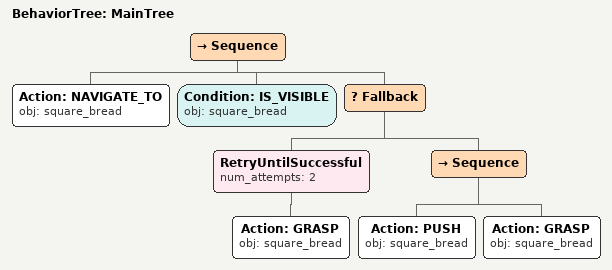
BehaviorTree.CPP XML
<root main_tree_to_execute="MainTree">
  <BehaviorTree ID="MainTree">
    <Sequence>
      <!-- Navigate to square_bread -->
      <Action ID="NAVIGATE_TO" obj="square_bread" />
      <!-- Check square_bread is visible before GRASP -->
      <Condition ID="IS_VISIBLE" obj="square_bread" />
      <!-- Fallback: if GRASP square_bread fails, try alternative to reposition -->
      <Fallback>
        <!-- Retry GRASP square_bread up to 2 attempts -->
        <RetryUntilSuccessful num_attempts="2">
          <!-- Grasp square_bread -->
          <Action ID="GRASP" obj="square_bread" />
        </RetryUntilSuccessful>
        <Sequence>
          <!-- Push square_bread forward toward front edge of table -->
          <Action ID="PUSH" obj="square_bread" />
          <!-- Grasp square_bread -->
          <Action ID="GRASP" obj="square_bread" />
        </Sequence>
      </Fallback>
    </Sequence>
  </BehaviorTree>
</root>
